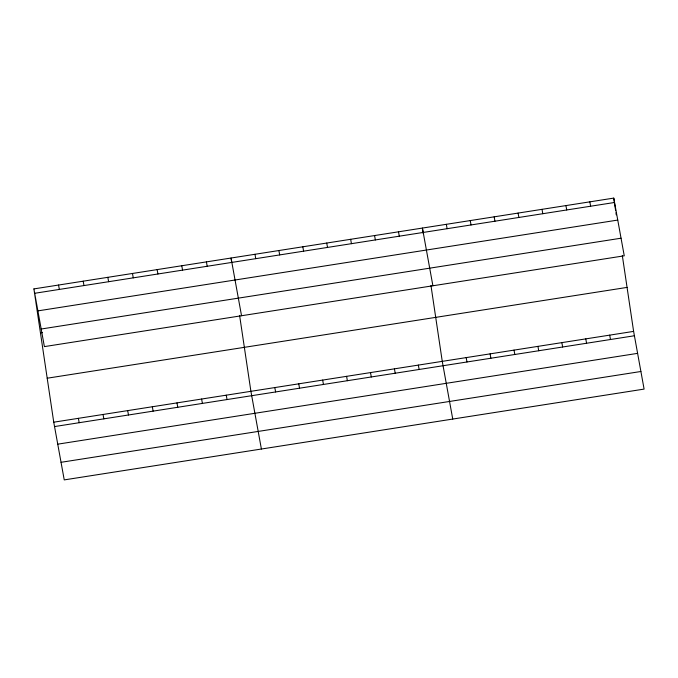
<?xml version="1.0" encoding="UTF-8"?>
<svg xmlns="http://www.w3.org/2000/svg" width="678" height="678" viewBox="0 0 678 678"><rect width="100%" height="100%" fill="white"/><g stroke="black" fill="none" stroke-linecap="round" stroke-linejoin="round"><path stroke-width="1.02" d="M33.9 288.904L613.76 198.103L624.252 255.809L44.384 346.611L33.9 288.904L53.748 422.191L64.24 479.897L644.1 389.096L633.616 331.389L622.311 255.47M34.697 293.286L614.556 202.476M37.892 310.88L617.76 220.07M41.189 329.016L621.048 238.207M40.451 332.89L42.502 332.567M47.197 378.214L627.065 287.404M53.748 422.191L633.616 331.389M54.545 426.572L634.405 335.763M57.74 444.166L637.608 353.357M61.037 462.303L640.905 371.493M589.843 201.849L590.64 206.222M609.692 335.135L610.488 339.509M565.927 205.587L566.715 209.968M585.775 338.873L586.572 343.254M542.002 209.333L542.798 213.714M561.859 342.619L562.647 347M518.085 213.078L518.882 217.46M537.934 346.365L538.73 350.746M494.169 216.824L494.957 221.206M514.017 350.111L514.814 354.492M470.244 220.57L471.04 224.952M490.101 353.857L490.889 358.238M446.327 224.316L447.124 228.698M466.176 357.603L466.973 361.984M432.895 285.769L422.411 228.062L423.191 233.3M452.743 419.055L442.259 361.349L430.954 285.438M398.486 231.808L399.283 236.19M418.343 365.095L419.131 369.476M374.57 235.554L375.366 239.936M394.418 368.84L395.215 373.222M350.653 239.3L351.441 243.682M370.502 372.586L371.298 376.968M326.728 243.046L327.525 247.428M346.585 376.332L347.373 380.714M302.812 246.792L303.608 251.174M322.66 380.078L323.457 384.46M278.895 250.538L279.683 254.92M298.744 383.824L299.54 388.206M254.97 254.284L255.767 258.665M274.819 387.57L275.615 391.952M241.538 315.736L231.054 258.03L231.681 262.225M261.394 449.022L250.902 391.316L239.597 315.406M206.409 261.894L207.205 266.268M226.257 395.181L227.054 399.554M181.763 265.751L182.56 270.124M201.612 399.037L202.408 403.41M157.118 269.615L157.915 273.988M176.975 402.901L177.763 407.275M132.473 273.471L133.269 277.844M152.33 406.758L153.118 411.131M107.836 277.327L108.624 281.701M127.684 410.614L128.481 414.987M83.191 281.192L83.987 285.565M103.039 414.478L103.836 418.851M58.545 285.048L59.342 289.421M78.394 418.334L79.19 422.708M613.76 198.103L615.632 210.663M615.946 212.756L616.26 214.858"/></g></svg>
